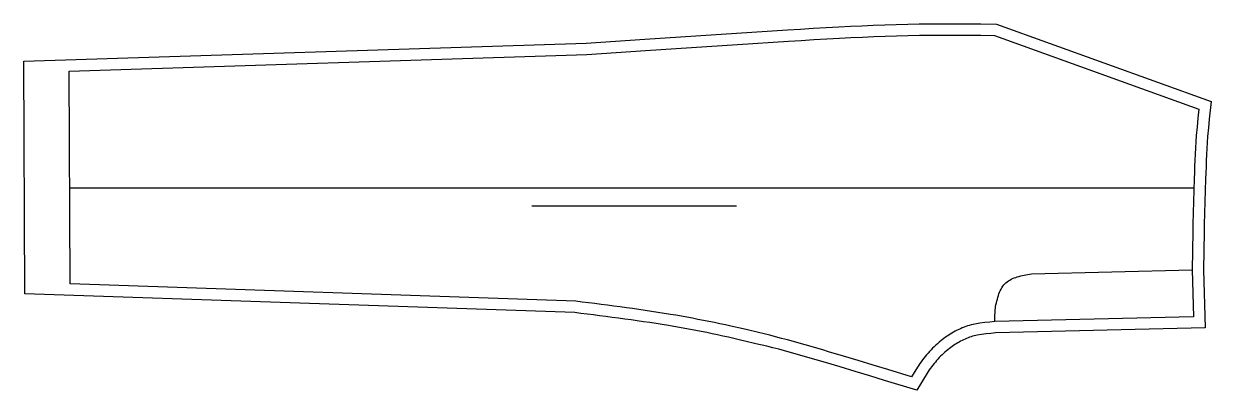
# Model space of a CAD drawing. Header units: inches. Extents: x 0 to 41.1, y 0 to 12.7.
import ezdxf

# ---------------------------------------------------------------- set-up
doc = ezdxf.new("R2010")
doc.units = ezdxf.units.IN

msp = doc.modelspace()

# ---------------------------------------------------------------- linework, layer by layer
at = {"layer": 'T001L001'}
for points in [[(41.12, 9.999), (41.051, 9.387), (41.02, 9.087), (40.993, 8.789), (40.978, 8.582), (40.965, 8.373), (40.955, 8.164), (40.946, 7.954), (40.939, 7.742), (40.932, 7.53), (40.926, 7.317), (40.88, 5.746), (40.873, 5.487), (40.848, 4.177), (40.913, 2.161), (33.644, 1.984), (33.485, 1.972), (33.322, 1.957), (33.168, 1.937), (33.015, 1.909), (32.964, 1.898), (32.91, 1.884), (32.857, 1.869), (32.805, 1.853), (32.752, 1.835), (32.699, 1.816), (32.647, 1.795), (32.595, 1.773), (32.543, 1.749), (32.492, 1.725), (32.441, 1.699), (32.39, 1.671), (32.34, 1.643), (32.291, 1.613), (32.242, 1.582), (32.194, 1.55), (32.146, 1.517), (32.099, 1.483), (32.053, 1.448), (31.999, 1.406), (31.947, 1.363), (31.897, 1.319), (31.847, 1.273), (31.798, 1.226), (31.749, 1.179), (31.702, 1.13), (31.656, 1.08), (31.61, 1.029), (31.566, 0.977), (31.522, 0.924), (31.48, 0.87), (31.438, 0.815), (31.397, 0.76), (31.357, 0.703), (31.318, 0.646), (31.282, 0.591), (30.922, 0), (29.809, 0.341), (29.297, 0.498), (28.785, 0.653), (28.272, 0.807), (27.759, 0.96), (27.557, 1.02), (27.354, 1.079), (27.152, 1.137), (26.95, 1.196), (26.748, 1.253), (26.546, 1.309), (26.343, 1.364), (26.141, 1.418), (25.939, 1.47), (25.736, 1.522), (25.355, 1.614), (24.971, 1.705), (24.822, 1.74), (24.4, 1.836), (24.213, 1.878), (24.025, 1.918), (23.837, 1.958), (23.649, 1.996), (23.46, 2.034), (23.272, 2.071), (23.083, 2.106), (22.894, 2.141), (22.705, 2.175), (22.516, 2.208), (22.326, 2.24), (22.111, 2.276), (21.895, 2.31), (21.679, 2.343), (21.463, 2.375), (21.246, 2.407), (21.029, 2.438), (20.813, 2.468), (20.595, 2.497), (20.378, 2.526), (20.16, 2.554), (19.942, 2.582), (19.724, 2.61), (19.506, 2.638), (19.287, 2.665), (19.086, 2.69), (0.036, 3.345), (0, 11.399), (19.476, 12.022), (21.503, 12.159), (24.686, 12.368), (26.452, 12.486), (26.895, 12.514), (27.339, 12.541), (27.782, 12.567), (28.227, 12.592), (28.623, 12.612), (29.02, 12.63), (29.417, 12.647), (29.815, 12.662), (30.213, 12.674), (30.611, 12.683), (31.009, 12.691), (31.407, 12.695), (31.804, 12.698), (32.251, 12.698), (32.696, 12.695), (33.141, 12.692), (33.689, 12.686), (41.12, 9.999)], [(40.694, 9.734), (40.66, 9.43), (40.628, 9.125), (40.601, 8.821), (40.585, 8.608), (40.572, 8.395), (40.561, 8.182), (40.553, 7.969), (40.545, 7.755), (40.539, 7.542), (40.533, 7.328), (40.487, 5.758), (40.479, 5.496), (40.454, 4.174), (40.507, 2.545), (33.624, 2.378), (33.451, 2.364), (33.279, 2.348), (33.107, 2.326), (32.937, 2.295), (32.873, 2.281), (32.809, 2.265), (32.746, 2.247), (32.683, 2.228), (32.621, 2.206), (32.559, 2.184), (32.497, 2.159), (32.436, 2.133), (32.376, 2.106), (32.317, 2.077), (32.257, 2.047), (32.199, 2.015), (32.141, 1.982), (32.084, 1.948), (32.028, 1.913), (31.973, 1.876), (31.918, 1.838), (31.865, 1.799), (31.812, 1.759), (31.752, 1.712), (31.693, 1.663), (31.635, 1.613), (31.579, 1.562), (31.523, 1.509), (31.469, 1.455), (31.416, 1.401), (31.365, 1.345), (31.314, 1.288), (31.264, 1.23), (31.216, 1.172), (31.169, 1.112), (31.123, 1.051), (31.078, 0.99), (31.034, 0.928), (30.991, 0.865), (30.949, 0.802), (30.745, 0.466), (29.924, 0.718), (29.412, 0.875), (28.898, 1.03), (28.385, 1.184), (27.871, 1.337), (27.668, 1.397), (27.464, 1.457), (27.261, 1.516), (27.058, 1.574), (26.854, 1.632), (26.65, 1.688), (26.446, 1.744), (26.241, 1.799), (26.036, 1.852), (25.831, 1.904), (25.446, 1.997), (25.061, 2.088), (24.91, 2.123), (24.487, 2.22), (24.297, 2.262), (24.107, 2.303), (23.917, 2.343), (23.727, 2.382), (23.537, 2.42), (23.346, 2.457), (23.155, 2.493), (22.965, 2.529), (22.773, 2.563), (22.582, 2.596), (22.391, 2.629), (22.173, 2.664), (21.956, 2.699), (21.738, 2.732), (21.52, 2.765), (21.302, 2.797), (21.084, 2.827), (20.866, 2.858), (20.648, 2.887), (20.429, 2.916), (20.211, 2.945), (19.992, 2.973), (19.774, 3.001), (19.555, 3.028), (19.336, 3.055), (19.117, 3.083), (1.609, 3.685), (1.576, 11.055), (19.496, 11.629), (21.528, 11.766), (24.712, 11.975), (26.477, 12.093), (26.919, 12.121), (27.363, 12.148), (27.805, 12.174), (28.248, 12.198), (28.643, 12.218), (29.038, 12.237), (29.433, 12.254), (29.828, 12.268), (30.223, 12.28), (30.619, 12.29), (31.014, 12.297), (31.41, 12.302), (31.805, 12.304), (32.25, 12.304), (32.694, 12.302), (33.137, 12.298), (33.618, 12.293), (40.694, 9.734)], [(40.523, 6.999), (1.594, 6.999)], [(17.592, 6.385), (24.678, 6.385)], [(33.624, 2.378), (33.628, 2.552), (33.636, 2.726), (33.65, 2.9), (33.666, 2.964), (33.681, 3.028), (33.697, 3.092), (33.714, 3.155), (33.731, 3.217), (33.75, 3.278), (33.77, 3.337), (33.792, 3.394), (33.816, 3.45), (33.842, 3.503), (33.871, 3.554), (33.902, 3.602), (33.936, 3.647), (33.973, 3.689), (34.011, 3.726), (34.052, 3.76), (34.096, 3.791), (34.142, 3.819), (34.191, 3.845), (34.242, 3.869), (34.294, 3.891), (34.349, 3.911), (34.405, 3.929), (34.462, 3.946), (34.521, 3.962), (34.581, 3.976), (34.642, 3.99), (34.703, 4.003), (34.765, 4.015), (34.827, 4.027), (34.89, 4.039), (40.454, 4.174)]]:
    msp.add_lwpolyline(points, dxfattribs=at)

doc.saveas('drawing.dxf')
